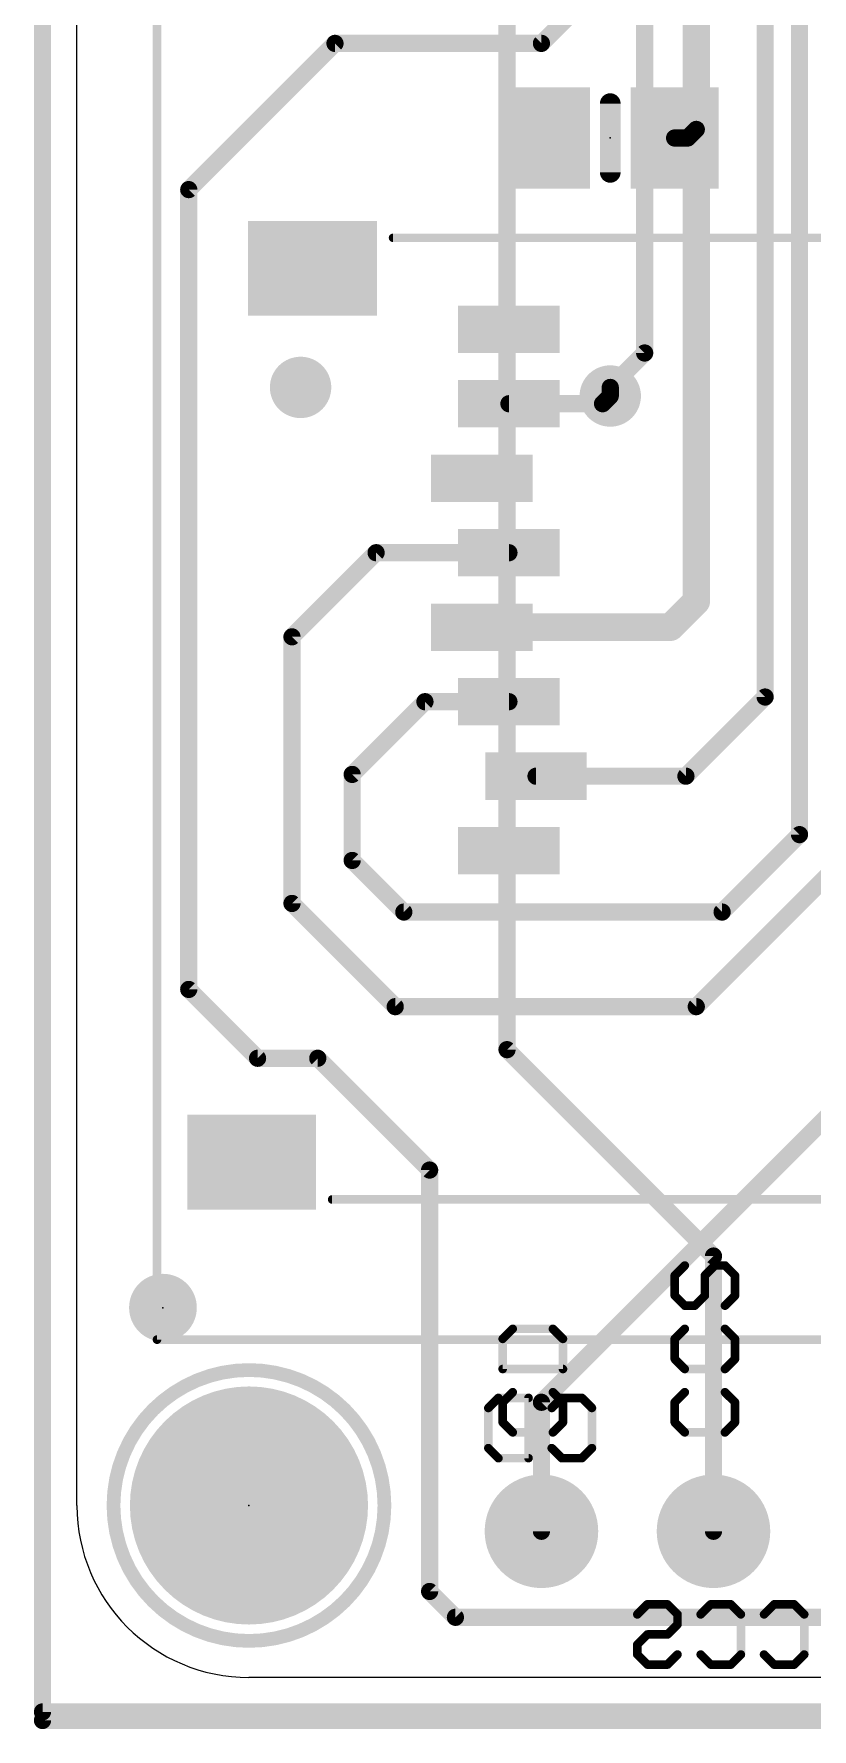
# Model space of a CAD drawing. Extents: x -0.6 to 62.7, y -0.8 to 53.6.
# Drawn here: x -0.64 to 10.85, y -0.76 to 24.27 of the extents above; entities that cross this region are included whole.
import ezdxf

# ---------------------------------------------------------------- set-up
doc = ezdxf.new("R2010")
doc.units = 0
for name, color, linetype in [('1', 12, 'CONTINUOUS'), ('16', 132, 'CONTINUOUS'), ('17', 110, 'CONTINUOUS'), ('18', 110, 'CONTINUOUS'), ('20', 53, 'CONTINUOUS'), ('21', 40, 'CONTINUOUS'), ('22', 6, 'CONTINUOUS'), ('23', 40, 'CONTINUOUS')]:
    doc.layers.add(name, color=color, linetype=linetype)

# ---------------------------------------------------------------- blocks, each defined once
blk = doc.blocks.new('RECT')
blk.add_solid([(-0.5, -0.5), (0.5, -0.5), (-0.5, 0.5), (0.5, 0.5)])
blk = doc.blocks.new('ROUNDP')
at = {"const_width": 0.5}
blk.add_lwpolyline([(0, -0.25, 1), (0, 0.25, 1), (0, -0.25)], format="xyb", dxfattribs=at)
blk = doc.blocks.new('PIE')
at = {"const_width": 0.5}
blk.add_lwpolyline([(0, -0.25, 1), (0, 0.25, 1), (0, -0.25)], format="xyb", dxfattribs=at)
blk = doc.blocks.new('ROUNDV')
at = {"const_width": 0.5}
blk.add_lwpolyline([(0, -0.25, 1), (0, 0.25, 1), (0, -0.25)], format="xyb", dxfattribs=at)

msp = doc.modelspace()

# ---------------------------------------------------------------- linework, layer by layer
at = {"layer": '1'}
for points, const_width in [([(-0.508, 53.467), (-0.508, -0.508)], 0.254), ([(9.144, 38.989), (9.144, 22.86)], 0.4064), ([(10.16, 14.478), (10.16, 38.989)], 0.254), ([(10.668, 12.446), (10.668, 38.608)], 0.254), ([(8.128, 25.4), (6.858, 24.13)], 0.254), ([(3.81, 24.13), (1.651, 21.971)], 0.254), ([(6.858, 24.13), (3.81, 24.13)], 0.254), ([(9.144, 22.86), (9.144, 15.89)], 0.4064), ([(8.824, 22.733), (9.017, 22.733)], 0.254), ([(9.017, 22.733), (9.144, 22.86)], 0.254), ([(1.651, 21.971), (1.651, 10.16)], 0.254), ([(7.874, 18.923), (7.76, 18.809)], 0.254), ([(7.76, 18.809), (6.378, 18.809)], 0.254), ([(4.417, 16.609), (3.175, 15.367)], 0.254), ([(6.378, 16.609), (4.417, 16.609)], 0.254), ([(9.144, 15.89), (8.763, 15.509)], 0.4064), ([(8.763, 15.509), (5.978, 15.509)], 0.4064), ([(3.175, 15.367), (3.175, 11.43)], 0.254), ([(5.138, 14.409), (4.064, 13.335)], 0.254), ([(6.378, 14.409), (5.138, 14.409)], 0.254), ([(10.16, 14.478), (8.991, 13.309)], 0.254), ([(4.064, 13.335), (4.064, 12.065)], 0.254), ([(8.991, 13.309), (6.778, 13.309)], 0.254), ([(6.858, 4.064), (15.875, 13.081)], 0.254), ([(9.525, 11.303), (10.668, 12.446)], 0.254), ([(9.144, 9.906), (11.43, 12.192)], 0.254), ([(4.064, 12.065), (4.826, 11.303)], 0.254), ([(3.175, 11.43), (4.699, 9.906)], 0.254), ([(4.826, 11.303), (9.525, 11.303)], 0.254), ([(1.651, 10.16), (2.667, 9.144)], 0.254), ([(4.699, 9.906), (9.144, 9.906)], 0.254), ([(2.667, 9.144), (3.556, 9.144)], 0.254), ([(3.556, 9.144), (5.207, 7.493)], 0.254), ([(5.207, 7.493), (5.207, 1.27)], 0.254), ([(6.858, 2.159), (6.858, 4.064)], 0.254), ([(5.207, 1.27), (5.588, 0.889)], 0.254), ([(5.588, 0.889), (33.528, 0.889)], 0.254), ([(-0.508, -0.508), (62.611, -0.508)], 0.254)]:
    msp.add_lwpolyline(points, dxfattribs=dict(at, const_width=const_width))
for points, const_width in [([(3.81, 24.1935, 1), (3.81, 24.0665)], 0.127), ([(3.8549, 24.0851, 1), (3.7651, 24.1749)], 0.127), ([(6.8131, 24.1749, 1), (6.9029, 24.0851)], 0.127), ([(6.858, 24.0665, 1), (6.858, 24.1935)], 0.127), ([(9.2456, 22.86, 1), (9.0424, 22.86)], 0.2032), ([(8.824, 22.7965, 1), (8.824, 22.6695)], 0.127), ([(8.9721, 22.7779, 1), (9.0619, 22.6881)], 0.127), ([(9.0424, 22.86, 1), (9.2456, 22.86)], 0.2032), ([(9.017, 22.6695, 1), (9.017, 22.7965)], 0.127), ([(9.1889, 22.8151, 1), (9.0991, 22.9049)], 0.127), ([(1.7145, 21.971, 1), (1.5875, 21.971)], 0.127), ([(1.6061, 22.0159, 1), (1.6959, 21.9261)], 0.127), ([(7.9189, 18.8781, 1), (7.8291, 18.9679)], 0.127), ([(6.378, 18.8725, 1), (6.378, 18.7455)], 0.127), ([(7.7151, 18.8539, 1), (7.8049, 18.7641)], 0.127), ([(7.76, 18.7455, 1), (7.76, 18.8725)], 0.127), ([(4.417, 16.6725, 1), (4.417, 16.5455)], 0.127), ([(4.4619, 16.5641, 1), (4.3721, 16.6539)], 0.127), ([(6.378, 16.5455, 1), (6.378, 16.6725)], 0.127), ([(9.2158, 15.8182, 1), (9.0722, 15.9618)], 0.2032), ([(9.0424, 15.89, 1), (9.2456, 15.89)], 0.2032), ([(5.978, 15.6106, 1), (5.978, 15.4074)], 0.2032), ([(8.6912, 15.5808, 1), (8.8348, 15.4372)], 0.2032), ([(8.763, 15.4074, 1), (8.763, 15.6106)], 0.2032), ([(3.2385, 15.367, 1), (3.1115, 15.367)], 0.127), ([(3.1301, 15.4119, 1), (3.2199, 15.3221)], 0.127), ([(5.138, 14.4725, 1), (5.138, 14.3455)], 0.127), ([(5.1829, 14.3641, 1), (5.0931, 14.4539)], 0.127), ([(6.378, 14.3455, 1), (6.378, 14.4725)], 0.127), ([(10.0965, 14.478, 1), (10.2235, 14.478)], 0.127), ([(10.2049, 14.4331, 1), (10.1151, 14.5229)], 0.127), ([(4.1275, 13.335, 1), (4.0005, 13.335)], 0.127), ([(4.0191, 13.3799, 1), (4.1089, 13.2901)], 0.127), ([(6.778, 13.3725, 1), (6.778, 13.2455)], 0.127), ([(8.9461, 13.3539, 1), (9.0359, 13.2641)], 0.127), ([(8.991, 13.2455, 1), (8.991, 13.3725)], 0.127), ([(10.7129, 12.4011, 1), (10.6231, 12.4909)], 0.127), ([(10.6045, 12.446, 1), (10.7315, 12.446)], 0.127), ([(4.1089, 12.1099, 1), (4.0191, 12.0201)], 0.127), ([(4.0005, 12.065, 1), (4.1275, 12.065)], 0.127), ([(3.2199, 11.4749, 1), (3.1301, 11.3851)], 0.127), ([(3.1115, 11.43, 1), (3.2385, 11.43)], 0.127), ([(4.826, 11.3665, 1), (4.826, 11.2395)], 0.127), ([(4.7811, 11.2581, 1), (4.8709, 11.3479)], 0.127), ([(9.4801, 11.3479, 1), (9.5699, 11.2581)], 0.127), ([(9.525, 11.2395, 1), (9.525, 11.3665)], 0.127), ([(1.6959, 10.2049, 1), (1.6061, 10.1151)], 0.127), ([(1.5875, 10.16, 1), (1.7145, 10.16)], 0.127), ([(4.699, 9.9695, 1), (4.699, 9.8425)], 0.127), ([(4.6541, 9.8611, 1), (4.7439, 9.9509)], 0.127), ([(9.0991, 9.9509, 1), (9.1889, 9.8611)], 0.127), ([(9.144, 9.8425, 1), (9.144, 9.9695)], 0.127), ([(2.667, 9.2075, 1), (2.667, 9.0805)], 0.127), ([(3.6009, 9.1889, 1), (3.5111, 9.0991)], 0.127), ([(3.556, 9.0805, 1), (3.556, 9.2075)], 0.127), ([(2.6221, 9.0991, 1), (2.7119, 9.1889)], 0.127), ([(5.2705, 7.493, 1), (5.1435, 7.493)], 0.127), ([(5.1621, 7.4481, 1), (5.2519, 7.5379)], 0.127), ([(6.9215, 4.064, 1), (6.7945, 4.064)], 0.127), ([(6.8131, 4.1089, 1), (6.9029, 4.0191)], 0.127), ([(6.7945, 2.159, 1), (6.9215, 2.159)], 0.127), ([(5.2519, 1.3149, 1), (5.1621, 1.2251)], 0.127), ([(5.1435, 1.27, 1), (5.2705, 1.27)], 0.127), ([(5.588, 0.9525, 1), (5.588, 0.8255)], 0.127), ([(5.5431, 0.8441, 1), (5.6329, 0.9339)], 0.127), ([(-0.508, -0.4445, 1), (-0.508, -0.5715)], 0.127), ([(-0.5715, -0.508, 1), (-0.4445, -0.508)], 0.127)]:
    msp.add_lwpolyline(points, format="xyb", dxfattribs=dict(at, const_width=const_width))
at = {"layer": '16', "const_width": 0.254}
for points in [[(-0.508, 53.34), (-0.508, -0.635)], [(8.382, 36.068), (8.382, 19.558)], [(6.35, 9.271), (6.35, 27.94)], [(8.382, 19.558), (7.874, 19.05)], [(7.874, 19.05), (7.874, 18.923)], [(9.398, 6.223), (6.35, 9.271)], [(9.398, 2.159), (9.398, 6.223)], [(-0.508, -0.635), (62.611, -0.635)]]:
    msp.add_lwpolyline(points, dxfattribs=at)
at = {"layer": '16', "const_width": 0.127}
for points in [[(8.3185, 19.558, 1), (8.4455, 19.558)], [(8.4269, 19.5131, 1), (8.3371, 19.6029)], [(7.9375, 19.05, 1), (7.8105, 19.05)], [(7.8291, 19.0949, 1), (7.9189, 19.0051)], [(7.8105, 18.923, 1), (7.9375, 18.923)], [(6.3949, 9.3159, 1), (6.3051, 9.2261)], [(6.2865, 9.271, 1), (6.4135, 9.271)], [(9.4615, 6.223, 1), (9.3345, 6.223)], [(9.3531, 6.1781, 1), (9.4429, 6.2679)], [(9.3345, 2.159, 1), (9.4615, 2.159)], [(-0.508, -0.5715, 1), (-0.508, -0.6985)], [(-0.5715, -0.635, 1), (-0.4445, -0.635)]]:
    msp.add_lwpolyline(points, format="xyb", dxfattribs=at)
at = {"layer": '20'}
for p, q in [((0, 2.54), (0, 50.038)), ((59.69, 0), (2.54, 0))]:
    msp.add_line(p, q, dxfattribs=at)
msp.add_arc((2.54, 2.54), 2.54, 180, 270, dxfattribs=at)
at = {"layer": '21'}
for points, const_width in [([(7.874, 22.225), (7.874, 23.241)], 0.3048), ([(16.618, 21.259), (4.668, 21.259)], 0.127), ([(17.118, 7.059), (3.768, 7.059)], 0.127), ([(8.974, 6.0837), (8.8257, 5.9354)], 0.127), ([(9.2706, 5.9354), (9.4189, 6.0837)], 0.127), ([(9.4189, 6.0837), (9.5672, 6.0837)], 0.127), ([(9.5672, 6.0837), (9.7155, 5.9354)], 0.127), ([(8.8257, 5.9354), (8.8257, 5.6388)], 0.127), ([(9.2706, 5.6388), (9.2706, 5.9354)], 0.127), ([(9.7155, 5.9354), (9.7155, 5.6388)], 0.127), ([(8.8257, 5.6388), (8.974, 5.4905)], 0.127), ([(8.974, 5.4905), (9.1223, 5.4905)], 0.127), ([(9.1223, 5.4905), (9.2706, 5.6388)], 0.127), ([(9.7155, 5.6388), (9.5672, 5.4905)], 0.127), ([(6.434, 5.1482), (6.2857, 4.9999)], 0.127), ([(6.2857, 4.9999), (6.2857, 4.555)], 0.127), ([(7.0272, 5.1482), (6.434, 5.1482)], 0.127), ([(7.1755, 4.9999), (7.0272, 5.1482)], 0.127), ([(7.1755, 4.555), (7.1755, 4.9999)], 0.127), ([(8.974, 5.1482), (8.8257, 4.9999)], 0.127), ([(8.8257, 4.9999), (8.8257, 4.7033)], 0.127), ([(9.7155, 4.9999), (9.5672, 5.1482)], 0.127), ([(9.7155, 4.7033), (9.7155, 4.9999)], 0.127), ([(8.8257, 4.7033), (8.974, 4.555)], 0.127), ([(9.5672, 4.555), (9.7155, 4.7033)], 0.127), ([(6.2857, 4.555), (7.1755, 4.555)], 0.127), ([(8.974, 4.555), (9.5672, 4.555)], 0.127), ([(6.434, 4.2127), (6.2857, 4.0644)], 0.127), ([(7.1755, 4.0644), (7.0272, 4.2127)], 0.127), ([(8.974, 4.2127), (8.8257, 4.0644)], 0.127), ([(9.7155, 4.0644), (9.5672, 4.2127)], 0.127), ([(6.2857, 4.0644), (6.2857, 3.7678)], 0.127), ([(7.1755, 3.7678), (7.1755, 4.0644)], 0.127), ([(8.8257, 4.0644), (8.8257, 3.7678)], 0.127), ([(9.7155, 3.7678), (9.7155, 4.0644)], 0.127), ([(6.2857, 3.7678), (6.434, 3.6195)], 0.127), ([(7.0272, 3.6195), (7.1755, 3.7678)], 0.127), ([(8.8257, 3.7678), (8.974, 3.6195)], 0.127), ([(9.5672, 3.6195), (9.7155, 3.7678)], 0.127), ([(6.434, 3.6195), (7.0272, 3.6195)], 0.127), ([(8.974, 3.6195), (9.5672, 3.6195)], 0.127)]:
    msp.add_lwpolyline(points, dxfattribs=dict(at, const_width=const_width))
for points, const_width in [([(7.9502, 23.241, 1), (7.7978, 23.241)], 0.1524), ([(7.7978, 22.225, 1), (7.9502, 22.225)], 0.1524), ([(4.668, 21.2907, 1), (4.668, 21.2273)], 0.0635), ([(3.768, 7.0907, 1), (3.768, 7.0273)], 0.0635), ([(8.9965, 6.0613, 1), (8.9516, 6.1062)], 0.0635), ([(9.4189, 6.1155, 1), (9.4189, 6.052)], 0.0635), ([(9.4414, 6.0613, 1), (9.3965, 6.1062)], 0.0635), ([(9.5897, 6.1062, 1), (9.5448, 6.0613)], 0.0635), ([(9.5672, 6.052, 1), (9.5672, 6.1155)], 0.0635), ([(8.8575, 5.9354, 1), (8.794, 5.9354)], 0.0635), ([(8.8033, 5.9579, 1), (8.8482, 5.913)], 0.0635), ([(9.3024, 5.9354, 1), (9.2389, 5.9354)], 0.0635), ([(9.2482, 5.9579, 1), (9.2931, 5.913)], 0.0635), ([(9.7473, 5.9354, 1), (9.6837, 5.9354)], 0.0635), ([(9.693, 5.913, 1), (9.738, 5.9579)], 0.0635), ([(8.794, 5.6388, 1), (8.8575, 5.6388)], 0.0635), ([(8.8482, 5.6613, 1), (8.8033, 5.6164)], 0.0635), ([(8.974, 5.5223, 1), (8.974, 5.4588)], 0.0635), ([(8.9516, 5.4681, 1), (8.9965, 5.513)], 0.0635), ([(9.0999, 5.513, 1), (9.1448, 5.4681)], 0.0635), ([(9.1223, 5.4588, 1), (9.1223, 5.5223)], 0.0635), ([(9.2389, 5.6388, 1), (9.3024, 5.6388)], 0.0635), ([(9.2931, 5.6164, 1), (9.2482, 5.6613)], 0.0635), ([(9.5448, 5.513, 1), (9.5897, 5.4681)], 0.0635), ([(9.6837, 5.6388, 1), (9.7473, 5.6388)], 0.0635), ([(9.738, 5.6164, 1), (9.693, 5.6613)], 0.0635), ([(6.3175, 4.9999, 1), (6.254, 4.9999)], 0.0635), ([(6.2633, 5.0223, 1), (6.3082, 4.9774)], 0.0635), ([(6.434, 5.1799, 1), (6.434, 5.1164)], 0.0635), ([(6.4565, 5.1257, 1), (6.4116, 5.1706)], 0.0635), ([(7.0497, 5.1706, 1), (7.0048, 5.1257)], 0.0635), ([(7.0272, 5.1164, 1), (7.0272, 5.1799)], 0.0635), ([(7.2073, 4.9999, 1), (7.1438, 4.9999)], 0.0635), ([(7.153, 4.9774, 1), (7.198, 5.0223)], 0.0635), ([(8.8575, 4.9999, 1), (8.794, 4.9999)], 0.0635), ([(8.8033, 5.0223, 1), (8.8482, 4.9774)], 0.0635), ([(8.9965, 5.1257, 1), (8.9516, 5.1706)], 0.0635), ([(9.5897, 5.1706, 1), (9.5448, 5.1257)], 0.0635), ([(9.7473, 4.9999, 1), (9.6837, 4.9999)], 0.0635), ([(9.693, 4.9774, 1), (9.738, 5.0223)], 0.0635), ([(8.8482, 4.7258, 1), (8.8033, 4.6809)], 0.0635), ([(9.738, 4.6809, 1), (9.693, 4.7258)], 0.0635), ([(2.54, 0.54, 1), (2.54, 4.54, 1), (2.54, 0.54)], 0.2032), ([(6.2857, 4.5868, 1), (6.2857, 4.5233)], 0.0635), ([(6.254, 4.555, 1), (6.3175, 4.555)], 0.0635), ([(7.1438, 4.555, 1), (7.2073, 4.555)], 0.0635), ([(7.1755, 4.5233, 1), (7.1755, 4.5868)], 0.0635), ([(8.794, 4.7033, 1), (8.8575, 4.7033)], 0.0635), ([(8.974, 4.5868, 1), (8.974, 4.5233)], 0.0635), ([(8.9516, 4.5326, 1), (8.9965, 4.5775)], 0.0635), ([(9.5448, 4.5775, 1), (9.5897, 4.5326)], 0.0635), ([(9.5672, 4.5233, 1), (9.5672, 4.5868)], 0.0635), ([(9.6837, 4.7033, 1), (9.7473, 4.7033)], 0.0635), ([(6.4565, 4.1902, 1), (6.4116, 4.2351)], 0.0635), ([(7.0497, 4.2351, 1), (7.0048, 4.1902)], 0.0635), ([(8.9965, 4.1902, 1), (8.9516, 4.2351)], 0.0635), ([(9.5897, 4.2351, 1), (9.5448, 4.1902)], 0.0635), ([(6.3175, 4.0644, 1), (6.254, 4.0644)], 0.0635), ([(6.2633, 4.0868, 1), (6.3082, 4.0419)], 0.0635), ([(7.2073, 4.0644, 1), (7.1438, 4.0644)], 0.0635), ([(7.153, 4.0419, 1), (7.198, 4.0868)], 0.0635), ([(8.8575, 4.0644, 1), (8.794, 4.0644)], 0.0635), ([(8.8033, 4.0868, 1), (8.8482, 4.0419)], 0.0635), ([(9.7473, 4.0644, 1), (9.6837, 4.0644)], 0.0635), ([(9.693, 4.0419, 1), (9.738, 4.0868)], 0.0635), ([(6.254, 3.7678, 1), (6.3175, 3.7678)], 0.0635), ([(6.3082, 3.7902, 1), (6.2633, 3.7453)], 0.0635), ([(7.1438, 3.7678, 1), (7.2073, 3.7678)], 0.0635), ([(7.198, 3.7453, 1), (7.153, 3.7902)], 0.0635), ([(8.794, 3.7678, 1), (8.8575, 3.7678)], 0.0635), ([(8.8482, 3.7902, 1), (8.8033, 3.7453)], 0.0635), ([(9.6837, 3.7678, 1), (9.7473, 3.7678)], 0.0635), ([(9.738, 3.7453, 1), (9.693, 3.7902)], 0.0635), ([(6.434, 3.6513, 1), (6.434, 3.5878)], 0.0635), ([(6.4116, 3.597, 1), (6.4565, 3.642)], 0.0635), ([(7.0048, 3.642, 1), (7.0497, 3.597)], 0.0635), ([(7.0272, 3.5878, 1), (7.0272, 3.6513)], 0.0635), ([(8.974, 3.6513, 1), (8.974, 3.5878)], 0.0635), ([(8.9516, 3.597, 1), (8.9965, 3.642)], 0.0635), ([(9.5448, 3.642, 1), (9.5897, 3.597)], 0.0635), ([(9.5672, 3.5878, 1), (9.5672, 3.6513)], 0.0635)]:
    msp.add_lwpolyline(points, format="xyb", dxfattribs=dict(at, const_width=const_width))
at = {"layer": '22', "const_width": 0.127}
for points in [[(1.182, 47.589), (1.182, 4.989)], [(1.182, 4.989), (61.182, 4.989)], [(6.0743, 3.98), (6.2226, 4.1283)], [(6.0743, 3.3868), (6.0743, 3.98)], [(6.2226, 4.1283), (6.6675, 4.1283)], [(6.6675, 4.1283), (6.6675, 3.2385)], [(7.0098, 3.98), (7.1581, 4.1283)], [(7.1581, 4.1283), (7.4547, 4.1283)], [(7.4547, 4.1283), (7.603, 3.98)], [(7.603, 3.98), (7.603, 3.3868)], [(6.2226, 3.2385), (6.0743, 3.3868)], [(6.6675, 3.2385), (6.2226, 3.2385)], [(7.1581, 3.2385), (7.0098, 3.3868)], [(7.4547, 3.2385), (7.1581, 3.2385)], [(7.603, 3.3868), (7.4547, 3.2385)], [(8.2736, 0.932), (8.4219, 1.0803)], [(8.4219, 1.0803), (8.7185, 1.0803)], [(8.7185, 1.0803), (8.8667, 0.932)], [(9.2091, 0.932), (9.3574, 1.0803)], [(9.3574, 1.0803), (9.654, 1.0803)], [(9.654, 1.0803), (9.8023, 0.932)], [(10.1446, 0.932), (10.2929, 1.0803)], [(10.2929, 1.0803), (10.5895, 1.0803)], [(10.5895, 1.0803), (10.7378, 0.932)], [(8.8667, 0.7837), (8.7185, 0.6354)], [(8.8667, 0.932), (8.8667, 0.7837)], [(9.8023, 0.932), (9.8023, 0.3388)], [(10.7378, 0.932), (10.7378, 0.3388)], [(8.4219, 0.6354), (8.2736, 0.4871)], [(8.2736, 0.4871), (8.2736, 0.3388)], [(8.7185, 0.6354), (8.4219, 0.6354)], [(8.2736, 0.3388), (8.4219, 0.1905)], [(8.4219, 0.1905), (8.7185, 0.1905)], [(8.7185, 0.1905), (8.8667, 0.3388)], [(9.3574, 0.1905), (9.2091, 0.3388)], [(9.654, 0.1905), (9.3574, 0.1905)], [(9.8023, 0.3388), (9.654, 0.1905)], [(10.2929, 0.1905), (10.1446, 0.3388)], [(10.5895, 0.1905), (10.2929, 0.1905)], [(10.7378, 0.3388), (10.5895, 0.1905)]]:
    msp.add_lwpolyline(points, dxfattribs=at)
at = {"layer": '22', "const_width": 0.0635}
for points in [[(1.182, 5.0207, 1), (1.182, 4.9573)], [(1.1503, 4.989, 1), (1.2138, 4.989)], [(6.1061, 3.98, 1), (6.0426, 3.98)], [(6.0519, 4.0024, 1), (6.0968, 3.9575)], [(6.2226, 4.16, 1), (6.2226, 4.0965)], [(6.2451, 4.1058, 1), (6.2002, 4.1507)], [(6.6993, 4.1283, 1), (6.6358, 4.1283)], [(6.6675, 4.0965, 1), (6.6675, 4.16)], [(6.9874, 4.0024, 1), (7.0323, 3.9575)], [(7.1581, 4.16, 1), (7.1581, 4.0965)], [(7.1806, 4.1058, 1), (7.1357, 4.1507)], [(7.4772, 4.1507, 1), (7.4323, 4.1058)], [(7.4547, 4.0965, 1), (7.4547, 4.16)], [(7.6348, 3.98, 1), (7.5713, 3.98)], [(7.5806, 3.9575, 1), (7.6255, 4.0024)], [(6.0968, 3.4092, 1), (6.0519, 3.3643)], [(6.0426, 3.3868, 1), (6.1061, 3.3868)], [(6.2226, 3.2703, 1), (6.2226, 3.2067)], [(6.2002, 3.216, 1), (6.2451, 3.261)], [(6.6358, 3.2385, 1), (6.6993, 3.2385)], [(6.6675, 3.2067, 1), (6.6675, 3.2703)], [(7.0323, 3.4092, 1), (6.9874, 3.3643)], [(7.1581, 3.2703, 1), (7.1581, 3.2067)], [(7.1357, 3.216, 1), (7.1806, 3.261)], [(7.4323, 3.261, 1), (7.4772, 3.216)], [(7.4547, 3.2067, 1), (7.4547, 3.2703)], [(7.5713, 3.3868, 1), (7.6348, 3.3868)], [(7.6255, 3.3643, 1), (7.5806, 3.4092)], [(8.4219, 1.112, 1), (8.4219, 1.0485)], [(8.4443, 1.0578, 1), (8.3994, 1.1027)], [(8.7409, 1.1027, 1), (8.696, 1.0578)], [(8.7185, 1.0485, 1), (8.7185, 1.112)], [(9.3574, 1.112, 1), (9.3574, 1.0485)], [(9.3798, 1.0578, 1), (9.3349, 1.1027)], [(9.6764, 1.1027, 1), (9.6315, 1.0578)], [(9.654, 1.0485, 1), (9.654, 1.112)], [(10.2929, 1.112, 1), (10.2929, 1.0485)], [(10.3154, 1.0578, 1), (10.2704, 1.1027)], [(10.6119, 1.1027, 1), (10.567, 1.0578)], [(10.5895, 1.0485, 1), (10.5895, 1.112)], [(8.2511, 0.9544, 1), (8.296, 0.9095)], [(8.8985, 0.932, 1), (8.835, 0.932)], [(8.835, 0.7837, 1), (8.8985, 0.7837)], [(8.8443, 0.9095, 1), (8.8892, 0.9544)], [(8.8892, 0.7612, 1), (8.8443, 0.8061)], [(9.1866, 0.9544, 1), (9.2315, 0.9095)], [(9.834, 0.932, 1), (9.7705, 0.932)], [(9.7798, 0.9095, 1), (9.8247, 0.9544)], [(10.1222, 0.9544, 1), (10.1671, 0.9095)], [(10.7695, 0.932, 1), (10.706, 0.932)], [(10.7153, 0.9095, 1), (10.7602, 0.9544)], [(8.3053, 0.4871, 1), (8.2418, 0.4871)], [(8.2511, 0.5095, 1), (8.296, 0.4646)], [(8.4219, 0.6671, 1), (8.4219, 0.6036)], [(8.4443, 0.6129, 1), (8.3994, 0.6578)], [(8.696, 0.6578, 1), (8.7409, 0.6129)], [(8.7185, 0.6036, 1), (8.7185, 0.6671)], [(8.2418, 0.3388, 1), (8.3053, 0.3388)], [(8.296, 0.3612, 1), (8.2511, 0.3163)], [(8.4219, 0.2223, 1), (8.4219, 0.1588)], [(8.7185, 0.1588, 1), (8.7185, 0.2223)], [(8.8892, 0.3163, 1), (8.8443, 0.3612)], [(9.2315, 0.3612, 1), (9.1866, 0.3163)], [(9.3574, 0.2223, 1), (9.3574, 0.1588)], [(9.654, 0.1588, 1), (9.654, 0.2223)], [(9.7705, 0.3388, 1), (9.834, 0.3388)], [(9.8247, 0.3163, 1), (9.7798, 0.3612)], [(10.1671, 0.3612, 1), (10.1222, 0.3163)], [(10.2929, 0.2223, 1), (10.2929, 0.1588)], [(10.5895, 0.1588, 1), (10.5895, 0.2223)], [(10.706, 0.3388, 1), (10.7695, 0.3388)], [(10.7602, 0.3163, 1), (10.7153, 0.3612)], [(8.3994, 0.168, 1), (8.4443, 0.213)], [(8.696, 0.213, 1), (8.7409, 0.168)], [(9.3349, 0.168, 1), (9.3798, 0.213)], [(9.6315, 0.213, 1), (9.6764, 0.168)], [(10.2704, 0.168, 1), (10.3154, 0.213)], [(10.567, 0.213, 1), (10.6119, 0.168)]]:
    msp.add_lwpolyline(points, format="xyb", dxfattribs=at)
at = {"layer": '23'}
for p in [(7.874, 22.733), (1.27, 5.461), (2.54, 2.54)]:
    msp.add_point(p, dxfattribs=at)

# ---------------------------------------------------------------- block references
at = {"layer": '1'}
for p, xscale, yscale, rotation in [((6.924, 22.733), 1.3, 1.5, 180), ((8.824, 22.733), 1.3, 1.5, 180), ((3.478, 20.809), 1.4, 1.9, 270), ((6.378, 19.909), 0.7, 1.5, 270), ((6.378, 18.809), 0.7, 1.5, 270), ((5.978, 17.709), 0.7, 1.5, 270), ((6.378, 16.609), 0.7, 1.5, 270), ((5.978, 15.509), 0.7, 1.5, 270), ((6.378, 14.409), 0.7, 1.5, 270), ((6.778, 13.309), 0.7, 1.5, 270), ((6.378, 12.209), 0.7, 1.5, 270), ((2.578, 7.609), 1.4, 1.9, 270)]:
    msp.add_blockref('RECT', p, dxfattribs=dict(at, xscale=xscale, yscale=yscale, rotation=rotation))
msp.add_blockref('PIE', (1.27, 5.461), dxfattribs=at)
at = {"layer": '17', "xscale": 3.516, "yscale": 3.516}
msp.add_blockref('ROUNDP', (2.54, 2.54), dxfattribs=at)
msp.add_blockref('ROUNDP', (2.54, 2.54), dxfattribs=at)
at = {"layer": '17', "xscale": 1.6764, "yscale": 1.6764, "rotation": 270}
for p in [(6.858, 2.159), (6.858, 2.159), (9.398, 2.159), (9.398, 2.159)]:
    msp.add_blockref('ROUNDP', p, dxfattribs=at)
at = {"layer": '18', "xscale": 0.9064, "yscale": 0.9064}
for p in [(3.302, 19.05), (3.302, 19.05), (7.874, 18.923), (7.874, 18.923)]:
    msp.add_blockref('ROUNDV', p, dxfattribs=at)

doc.saveas('drawing.dxf')
